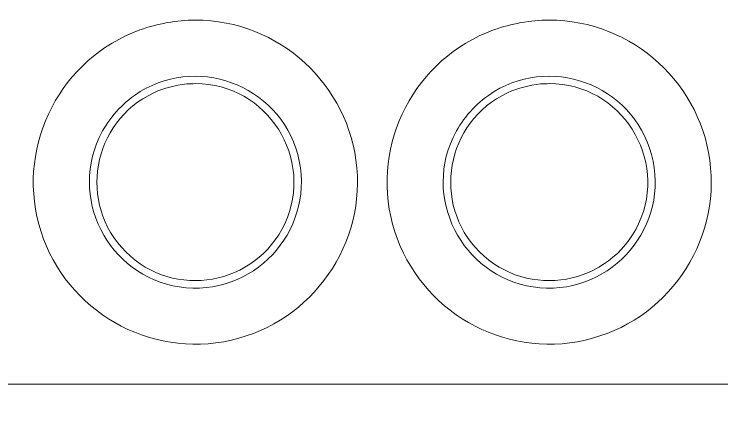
# Model space of a CAD drawing. Header units: centimetres. Extents: x -34.7 to 34.7, y -39.5 to 39.5.
# Drawn here: x 14.45 to 26.43, y 12.44 to 19.41 of the extents above; entities that cross this region are included whole.
import ezdxf

# ---------------------------------------------------------------- set-up
doc = ezdxf.new("R2010")
doc.units = ezdxf.units.CM
doc.header["$MEASUREMENT"] = 0
doc.layers.add('Camada 1', color=7, linetype='Continuous')

msp = doc.modelspace()

# ---------------------------------------------------------------- linework, layer by layer
at = {"layer": 'Camada 1', "color": 5, "lineweight": 9}
msp.add_open_spline([(-34.66849, -39.45036), (-34.66849, -39.45036), (-34.66849, 39.45036), (-34.66849, 39.45036), (-34.66849, 39.45036), (-34.66849, 39.45036), (34.66849, 39.45036), (34.66849, 39.45036), (34.66849, 39.45036), (34.66849, 39.45036), (34.66849, -39.45036), (34.66849, -39.45036), (34.66849, -39.45036), (34.66849, -39.45036), (-34.66849, -39.45036), (-34.66849, -39.45036)], degree=3, knots=[0, 0, 0, 0, 0.2, 0.2, 0.2, 0.2, 0.4, 0.4, 0.4, 0.4, 0.6, 0.6, 0.6, 0.6, 1, 1, 1, 1], dxfattribs=at)
at = {"layer": 'Camada 1', "color": 3, "lineweight": 9}
for points, knots in [([(16.57999, 19.14615), (15.24922, 18.66044), (14.50073, 17.22771), (14.87019, 15.85609), (14.87019, 15.85609), (15.23889, 14.48732), (16.60281, 13.61879), (17.99901, 13.86708), (17.99901, 13.86708), (19.39358, 14.11507), (20.37812, 15.39864), (20.25288, 16.81003), (20.25288, 16.81003), (20.1278, 18.21959), (18.93544, 19.31345), (17.51966, 19.31259), (17.51966, 19.31259), (17.34822, 19.31248), (17.20705, 19.29233), (17.04032, 19.27013), (17.04032, 19.27013), (16.87747, 19.23377), (16.73969, 19.20444), (16.57999, 19.14615)], [0, 0, 0, 0, 0.14285714, 0.14285714, 0.14285714, 0.14285714, 0.28571429, 0.28571429, 0.28571429, 0.28571429, 0.42857143, 0.42857143, 0.42857143, 0.42857143, 0.57142857, 0.57142857, 0.57142857, 0.57142857, 0.71428571, 0.71428571, 0.71428571, 0.71428571, 1, 1, 1, 1]), ([(22.56862, 19.14615), (21.23785, 18.66044), (20.48935, 17.22771), (20.85881, 15.85609), (20.85881, 15.85609), (21.22752, 14.48732), (22.59144, 13.61879), (23.98763, 13.86708), (23.98763, 13.86708), (25.3822, 14.11507), (26.36674, 15.39864), (26.24151, 16.81003), (26.24151, 16.81003), (26.11642, 18.21959), (24.92406, 19.31345), (23.50829, 19.31259), (23.50829, 19.31259), (23.33684, 19.31248), (23.19567, 19.29233), (23.02894, 19.27013), (23.02894, 19.27013), (22.8661, 19.23377), (22.72832, 19.20444), (22.56862, 19.14615)], [0, 0, 0, 0, 0.14285714, 0.14285714, 0.14285714, 0.14285714, 0.28571429, 0.28571429, 0.28571429, 0.28571429, 0.42857143, 0.42857143, 0.42857143, 0.42857143, 0.57142857, 0.57142857, 0.57142857, 0.57142857, 0.71428571, 0.71428571, 0.71428571, 0.71428571, 1, 1, 1, 1]), ([(16.81449, 18.08062), (15.76742, 17.59191), (15.52332, 16.20488), (16.34075, 15.38821), (16.34075, 15.38821), (17.15988, 14.56985), (18.54566, 14.82058), (19.03257, 15.86446), (19.03257, 15.86446), (19.546, 16.9652), (18.73463, 18.2381), (17.51966, 18.23732), (17.51966, 18.23732), (17.47072, 18.23514), (17.42179, 18.23295), (17.37285, 18.23076), (17.37285, 18.23076), (17.1646, 18.20304), (17.00926, 18.17153), (16.81449, 18.08062)], [0, 0, 0, 0, 0.16666667, 0.16666667, 0.16666667, 0.16666667, 0.33333333, 0.33333333, 0.33333333, 0.33333333, 0.5, 0.5, 0.5, 0.5, 0.66666667, 0.66666667, 0.66666667, 0.66666667, 1, 1, 1, 1]), ([(22.80312, 18.08062), (21.75605, 17.59191), (21.51194, 16.20488), (22.32938, 15.38821), (22.32938, 15.38821), (23.1485, 14.56985), (24.53428, 14.82058), (25.0212, 15.86446), (25.0212, 15.86446), (25.53463, 16.9652), (24.72325, 18.2381), (23.50829, 18.23732), (23.50829, 18.23732), (23.45934, 18.23514), (23.41042, 18.23295), (23.36147, 18.23076), (23.36147, 18.23076), (23.15322, 18.20304), (22.99788, 18.17153), (22.80312, 18.08062)], [0, 0, 0, 0, 0.16666667, 0.16666667, 0.16666667, 0.16666667, 0.33333333, 0.33333333, 0.33333333, 0.33333333, 0.5, 0.5, 0.5, 0.5, 0.66666667, 0.66666667, 0.66666667, 0.66666667, 1, 1, 1, 1])]:
    msp.add_open_spline(points, degree=3, knots=knots, dxfattribs=at)
at = {"layer": 'Camada 1', "color": 1, "lineweight": 9}
for points in [[(15.89301, 17.32569), (15.3689, 16.20208), (16.12917, 14.88919), (17.36187, 14.78127), (17.36187, 14.78127), (18.59836, 14.67302), (19.57547, 15.8337), (19.25204, 17.0345), (19.25204, 17.0345), (18.9295, 18.23197), (17.50832, 18.75005), (16.49152, 18.03845), (16.49152, 18.03845), (16.34748, 17.93764), (16.25989, 17.84639), (16.14388, 17.71963), (16.14388, 17.71963), (16.04035, 17.58453), (15.96661, 17.48347), (15.89301, 17.32569)], [(21.88163, 17.32569), (21.35753, 16.20208), (22.11779, 14.88919), (23.3505, 14.78127), (23.3505, 14.78127), (24.58698, 14.67302), (25.5641, 15.8337), (25.24066, 17.0345), (25.24066, 17.0345), (24.91812, 18.23197), (23.49694, 18.75005), (22.48014, 18.03845), (22.48014, 18.03845), (22.33611, 17.93764), (22.24852, 17.84639), (22.13251, 17.71963), (22.13251, 17.71963), (22.02898, 17.58453), (21.95523, 17.48347), (21.88163, 17.32569)]]:
    msp.add_open_spline(points, degree=3, knots=[0, 0, 0, 0, 0.16666667, 0.16666667, 0.16666667, 0.16666667, 0.33333333, 0.33333333, 0.33333333, 0.33333333, 0.5, 0.5, 0.5, 0.5, 0.66666667, 0.66666667, 0.66666667, 0.66666667, 1, 1, 1, 1], dxfattribs=at)
at = {"layer": 'Camada 1', "color": 5, "lineweight": 9}
msp.add_open_spline([(-34.66849, 13.15012), (-34.66849, 13.15012), (34.66849, 13.15012), (34.66849, 13.15012)], degree=3, dxfattribs=at)

doc.saveas('drawing.dxf')
